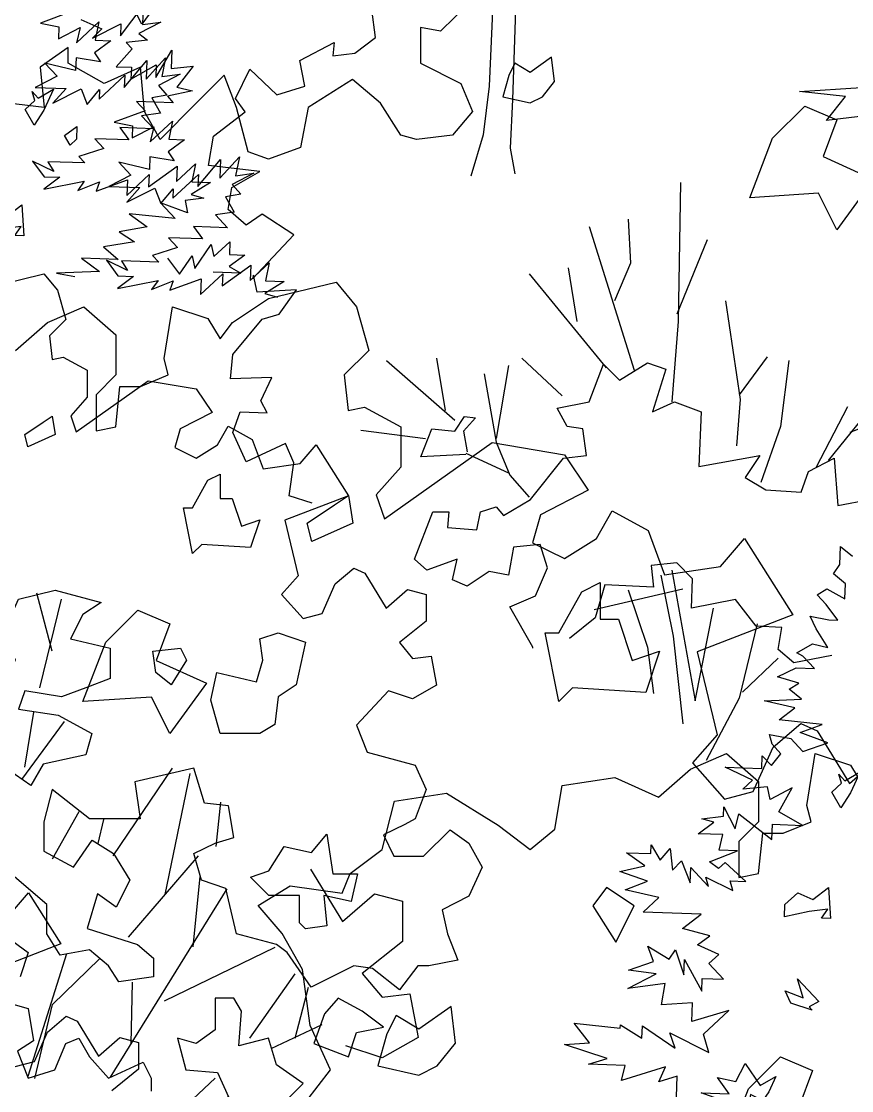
# Model space of a CAD drawing. Header units: inches. Extents: x -11 to 128, y 7 to 56.
# Drawn here: x 35.849 to 36.1714, y 22.5708 to 22.986 of the extents above; entities that cross this region are included whole.
import ezdxf

# ---------------------------------------------------------------- set-up
doc = ezdxf.new("R2010")
doc.units = ezdxf.units.IN
doc.header["$MEASUREMENT"] = 0
doc.layers.add('CAY', color=94, linetype='Continuous')
doc.layers.add('CAY-3', color=61, linetype='Continuous')
picture_1 = doc.add_image_def('image1.jpg', size_in_pixel=(1680, 1093))

# ---------------------------------------------------------------- blocks, each defined once
blk = doc.blocks.new('A$C76451831')
at = {"layer": 'CAY'}
for p, q in [((2536.2, 1891.38), (2555.69, 1917.44)), ((2555.69, 1917.44), (2555.12, 1901.14)), ((2501.81, 1905.72), (2520.1, 1897.38)), ((2512.12, 1889.5), (2536.57, 1901.79)), ((2520.1, 1897.38), (2512.12, 1889.5)), ((2536.57, 1901.79), (2536.2, 1891.38)), ((2571.06, 1903.31), (2552.14, 1893.54)), ((2555.12, 1901.14), (2571.06, 1903.31)), ((2559.64, 1887.84), (2540.99, 1885.77)), ((2552.14, 1893.54), (2559.64, 1887.84)), ((2546.23, 1880.15), (2532.55, 1864.76)), ((2540.99, 1885.77), (2546.23, 1880.15)), ((2566.67, 1855.41), (2580.63, 1878.94)), ((2580.63, 1878.94), (2580.08, 1863.1)), ((2532.55, 1864.76), (2545.68, 1864.3)), ((2545.31, 1853.88), (2567.05, 1866.27)), ((2545.68, 1864.3), (2545.31, 1853.88)), ((2567.05, 1866.27), (2566.67, 1855.41)), ((2580.08, 1863.1), (2599.18, 1865.15)), ((2599.18, 1865.15), (2584.95, 1847.06)), ((2598.44, 1843.87), (2576.97, 1839.18)), ((2584.95, 1847.06), (2598.44, 1843.87)), ((2581.76, 1833.57), (2550.08, 1834.68)), ((2550.08, 1834.68), (2557.51, 1826.71)), ((2576.97, 1839.18), (2581.76, 1833.57)), ((2557.51, 1826.71), (2530.88, 1816.76)), ((2530.88, 1816.76), (2546.62, 1813.49)), ((2546.62, 1813.49), (2546.26, 1803.08)), ((2562.01, 1799.81), (2581.21, 1817.72)), ((2581.21, 1817.72), (2577.94, 1801.97)), ((2546.26, 1803.08), (2565.18, 1812.84)), ((2565.18, 1812.84), (2562.01, 1799.81)), ((2591.52, 1801.5), (2577.56, 1791.1)), ((2577.94, 1801.97), (2591.52, 1801.5)), ((2561.55, 1786.68), (2561.17, 1775.81)), ((2582.72, 1783.22), (2561.55, 1786.68)), ((2577.56, 1791.1), (2582.72, 1783.22)), ((2622.08, 1768.24), (2639.04, 1786.69)), ((2639.04, 1786.69), (2635.75, 1770.49)), ((2561.17, 1775.81), (2534.65, 1782.18)), ((2534.65, 1782.18), (2545.14, 1770.93)), ((2603.25, 1761.19), (2622.65, 1784.54)), ((2622.65, 1784.54), (2622.08, 1768.24)), ((2545.14, 1770.93), (2526.22, 1761.16)), ((2581.6, 1751.07), (2603.62, 1771.61)), ((2603.62, 1771.61), (2603.25, 1761.19)), ((2651.69, 1772.65), (2632.77, 1762.88)), ((2635.75, 1770.49), (2651.69, 1772.65)), ((2526.22, 1761.16), (2552.92, 1760.23)), ((2552.92, 1760.23), (2541.6, 1747.48)), ((2541.6, 1747.48), (2566.05, 1759.77)), ((2566.05, 1759.77), (2571.02, 1746.45)), ((2571.02, 1746.45), (2581.89, 1759.22)), ((2581.89, 1759.22), (2581.6, 1751.07)), ((2632.77, 1762.88), (2640.18, 1754.46)), ((2640.18, 1754.46), (2626.96, 1752.21)), ((2626.96, 1752.21), (2634.64, 1738.79)), ((2634.64, 1738.79), (2618.26, 1736.64)), ((2618.26, 1736.64), (2628.74, 1725.4)), ((2628.74, 1725.4), (2599.32, 1726.42)), ((2599.32, 1726.42), (2607.1, 1715.73)), ((2577.68, 1716.75), (2585.55, 1708.32)), ((2607.1, 1715.73), (2577.68, 1716.75)), ((2585.55, 1708.32), (2564.01, 1701.36)), ((2523.99, 1697.32), (2533.94, 1683.83)), ((2542.26, 1688.52), (2523.99, 1697.32)), ((2569.25, 1695.74), (2537.11, 1696.86)), ((2537.11, 1696.86), (2542.26, 1688.52)), ((2564.01, 1701.36), (2569.25, 1695.74)), ((2624.27, 1675.23), (2648.9, 1692.96)), ((2648.45, 1679.83), (2664.84, 1695.12)), ((2648.9, 1692.96), (2648.45, 1679.83)), ((2664.84, 1695.12), (2661.57, 1679.37)), ((2533.94, 1683.83), (2547.52, 1683.35)), ((2605.43, 1667.73), (2624.63, 1685.65)), ((2624.63, 1685.65), (2624.27, 1675.23)), ((2547.52, 1683.35), (2533.56, 1672.96)), ((2533.56, 1672.96), (2568.69, 1679.89)), ((2568.69, 1679.89), (2562.98, 1671.93)), ((2562.98, 1671.93), (2581.82, 1679.44)), ((2578.82, 1671.38), (2605.9, 1681.31)), ((2581.82, 1679.44), (2578.82, 1671.38)), ((2605.9, 1681.31), (2605.43, 1667.73)), ((2677.86, 1678.8), (2661.19, 1668.5)), ((2661.57, 1679.37), (2677.86, 1678.8)), ((2664.25, 1664.12), (2722.62, 1678.28)), ((2722.62, 1678.28), (2740.31, 1657.04)), ((2661.19, 1668.5), (2671.96, 1665.41)), ((2473.21, 1643.47), (2504.46, 1657.04)), ((2504.46, 1657.04), (2532.18, 1632.86)), ((2574.04, 1612.21), (2581.11, 1657.04)), ((2581.11, 1657.04), (2611.77, 1647.01)), ((2633, 1643.47), (2664.25, 1664.12)), ((2740.31, 1657.04), (2750.93, 1619.29)), ((2611.77, 1647.01), (2622.39, 1629.32)), ((2445.5, 1619.29), (2473.21, 1643.47)), ((2622.39, 1629.32), (2633, 1643.47)), ((2532.18, 1632.86), (2532.18, 1598.05)), ((2750.93, 1619.29), (2729.7, 1598.05)), ((2577.58, 1598.05), (2574.04, 1612.21)), ((2532.18, 1598.05), (2515.08, 1580.95)), ((2553.4, 1588.03), (2577.58, 1598.05)), ((2729.7, 1598.05), (2733.24, 1567.38)), ((2532.18, 1553.22), (2535.71, 1588.03)), ((2535.71, 1588.03), (2553.4, 1588.03)), ((2515.08, 1580.95), (2515.08, 1549.69)), ((2733.24, 1567.38), (2747.39, 1570.33)), ((2747.39, 1570.33), (2778.64, 1553.22)), ((2515.08, 1549.69), (2532.18, 1553.22)), ((2778.64, 1553.22), (2778.64, 1518.42)), ((2764.49, 1473.59), (2857.65, 1539.66)), ((2857.65, 1539.66), (2920.15, 1529.04)), ((2920.15, 1529.04), (2940.78, 1498.37)), ((2778.64, 1518.42), (2757.41, 1494.24)), ((4744.95, 1524.78), (4718.32, 1514.83)), ((4718.32, 1514.83), (4734.07, 1511.56)), ((4734.07, 1511.56), (4733.7, 1501.15)), ((4733.7, 1501.15), (4752.62, 1510.91)), ((4749.45, 1497.88), (4768.66, 1515.79)), ((4752.62, 1510.91), (4749.45, 1497.88)), ((4768.66, 1515.79), (4765.39, 1500.04)), ((4778.96, 1499.57), (4765.01, 1489.17)), ((4765.39, 1500.04), (4778.96, 1499.57)), ((2757.41, 1494.24), (2764.49, 1473.59)), ((2940.78, 1498.37), (2899.51, 1477.13)), ((2947.86, 1456.49), (2961.42, 1480.67)), ((2961.42, 1480.67), (2992.67, 1463.57)), ((4722.1, 1480.24), (4732.58, 1469)), ((4748.61, 1473.88), (4722.1, 1480.24)), ((4748.99, 1484.74), (4748.61, 1473.88)), ((4770.17, 1481.29), (4748.99, 1484.74)), ((4765.01, 1489.17), (4770.17, 1481.29)), ((4790.7, 1459.26), (4810.09, 1482.61)), ((4809.52, 1466.31), (4826.48, 1484.76)), ((4810.09, 1482.61), (4809.52, 1466.31)), ((4826.48, 1484.76), (4823.2, 1468.55)), ((2899.51, 1477.13), (2892.43, 1452.95)), ((2992.67, 1463.57), (3006.82, 1425.22)), ((4732.58, 1469), (4713.66, 1459.23)), ((4769.05, 1449.14), (4791.06, 1469.68)), ((4791.06, 1469.68), (4790.7, 1459.26)), ((4839.13, 1470.72), (4820.21, 1460.95)), ((4823.2, 1468.55), (4839.13, 1470.72)), ((2892.43, 1452.95), (2920.15, 1439.38)), ((2920.15, 1439.38), (2947.86, 1456.49)), ((3055.17, 1432.3), (3075.81, 1456.49)), ((3075.81, 1456.49), (3117.67, 1390.42)), ((4713.66, 1459.23), (4740.37, 1458.3)), ((4740.37, 1458.3), (4729.04, 1445.55)), ((4729.04, 1445.55), (4753.49, 1457.84)), ((4753.49, 1457.84), (4758.46, 1444.52)), ((4758.46, 1444.52), (4769.33, 1457.29)), ((4769.33, 1457.29), (4769.05, 1449.14)), ((4827.62, 1452.53), (4814.4, 1450.27)), ((4820.21, 1460.95), (4827.62, 1452.53)), ((4814.4, 1450.27), (4822.09, 1436.86)), ((4822.09, 1436.86), (4805.7, 1434.71)), ((4805.7, 1434.71), (4816.18, 1423.46)), ((3006.82, 1425.22), (3055.17, 1432.3)), ((4786.77, 1424.49), (4794.55, 1413.79)), ((4816.18, 1423.46), (4786.77, 1424.49)), ((4772.99, 1406.39), (4751.45, 1399.43)), ((4794.55, 1413.79), (4765.13, 1414.82)), ((4765.13, 1414.82), (4772.99, 1406.39)), ((4751.45, 1399.43), (4756.69, 1393.81)), ((3117.67, 1390.42), (3035.12, 1358.57)), ((4711.43, 1395.39), (4721.38, 1381.9)), ((4729.7, 1386.59), (4711.43, 1395.39)), ((4724.56, 1394.93), (4729.7, 1386.59)), ((4756.69, 1393.81), (4724.56, 1394.93)), ((4811.71, 1373.3), (4836.35, 1391.03)), ((4835.89, 1377.9), (4852.29, 1393.19)), ((4836.35, 1391.03), (4835.89, 1377.9)), ((4852.29, 1393.19), (4849.02, 1377.44)), ((4734.96, 1381.42), (4721, 1371.03)), ((4721.38, 1381.9), (4734.96, 1381.42)), ((4766.26, 1369.45), (4793.35, 1379.38)), ((4792.87, 1365.8), (4812.08, 1383.71)), ((4793.35, 1379.38), (4792.87, 1365.8)), ((4812.08, 1383.71), (4811.71, 1373.3)), ((4721, 1371.03), (4756.14, 1377.96)), ((4756.14, 1377.96), (4750.42, 1370)), ((4750.42, 1370), (4769.26, 1377.5)), ((4769.26, 1377.5), (4766.26, 1369.45)), ((4865.31, 1376.87), (4848.64, 1366.57)), ((4849.02, 1377.44), (4865.31, 1376.87)), ((4859.4, 1363.48), (4843.47, 1361.31)), ((4843.47, 1361.31), (4845.37, 1350.82)), ((4848.64, 1366.57), (4859.4, 1363.48)), ((3035.12, 1358.57), (3052.22, 1286.61)), ((4822.1, 1359.34), (4834.77, 1345.75)), ((4845.37, 1350.82), (4822.1, 1359.34)), ((4834.77, 1345.75), (4795.03, 1349.86)), ((4795.03, 1349.86), (4810.5, 1338.44)), ((4810.5, 1338.44), (4786.33, 1334.29)), ((4786.33, 1334.29), (4799.63, 1325.67)), ((4799.63, 1325.67), (4772.73, 1321.17)), ((4851.84, 1302.54), (4865.71, 1323.36)), ((4865.71, 1323.36), (4868.06, 1312.85)), ((4868.06, 1312.85), (4882.1, 1325.51)), ((4882.1, 1325.51), (4881.72, 1314.64)), ((4772.73, 1321.17), (4785.5, 1310.3)), ((4894.84, 1314.18), (4881.35, 1304.23)), ((4881.72, 1314.64), (4894.84, 1314.18)), ((4753.81, 1311.4), (4769.28, 1299.98)), ((4785.5, 1310.3), (4753.81, 1311.4)), ((4828.14, 1311.53), (4838.52, 1297.56)), ((4838.52, 1297.56), (4849.5, 1313.5)), ((4849.5, 1313.5), (4851.84, 1302.54)), ((4682.3, 1288.37), (4721.22, 1297.81)), ((4721.22, 1297.81), (4733.01, 1283.65)), ((4769.28, 1299.98), (4732.07, 1298.56)), ((4732.07, 1298.56), (4747.83, 1295.74)), ((4891.57, 1298.43), (4867.58, 1299.27)), ((4881.35, 1304.23), (4891.57, 1298.43)), ((3052.22, 1286.61), (3031, 1262.42)), ((4733.01, 1283.65), (4740.09, 1258.48)), ((4740.09, 1258.48), (4725.93, 1244.33)), ((4725.93, 1244.33), (4728.29, 1223.88)), ((4728.29, 1223.88), (4737.73, 1225.84)), ((4737.73, 1225.84), (4758.56, 1214.44)), ((4758.56, 1214.44), (4758.56, 1191.24)), ((5192.62, 1187.04), (5205.28, 1219.73)), ((5205.28, 1219.73), (5218.99, 1206.02)), ((5218.99, 1206.02), (5243.25, 1220.79)), ((5243.25, 1220.79), (5259.07, 1215.51)), ((5259.07, 1215.51), (5247.46, 1178.6)), ((4749.13, 1161.35), (4811.23, 1205.4)), ((4811.23, 1205.4), (4852.9, 1198.32)), ((4852.9, 1198.32), (4866.66, 1177.87)), ((4758.56, 1191.24), (4744.41, 1175.12)), ((5165.2, 1181.76), (5192.62, 1187.04)), ((5247.46, 1178.6), (5266.45, 1187.04)), ((5266.45, 1187.04), (5289.65, 1178.6)), ((4744.41, 1175.12), (4749.13, 1161.35)), ((4866.66, 1177.87), (4839.14, 1163.71)), ((5173.64, 1165.94), (5165.2, 1181.76)), ((5289.65, 1178.6), (5287.54, 1131.14)), ((4871.37, 1149.95), (4880.42, 1166.07)), ((4880.42, 1166.07), (4901.25, 1154.67)), ((5187.35, 1163.83), (5173.64, 1165.94)), ((4839.14, 1163.71), (4834.43, 1147.59)), ((5190.51, 1140.63), (5187.35, 1163.83)), ((4834.43, 1147.59), (4852.9, 1138.54)), ((4852.9, 1138.54), (4871.37, 1149.95)), ((4901.25, 1154.67), (4910.68, 1129.11)), ((4942.92, 1133.83), (4956.67, 1149.95)), ((4956.67, 1149.95), (4984.58, 1105.9)), ((5142, 1102.66), (5170.47, 1138.52)), ((5170.47, 1138.52), (5190.51, 1140.63)), ((5287.54, 1131.14), (5340.28, 1140.63)), ((5340.28, 1140.63), (5327.62, 1121.65)), ((5382.46, 1126.92), (5404.61, 1138.52)), ((5404.61, 1138.52), (5407.78, 1097.39)), ((4910.68, 1129.11), (4942.92, 1133.83)), ((5327.62, 1121.65), (5345.55, 1111.1)), ((5376.14, 1108.99), (5382.46, 1126.92)), ((5345.55, 1111.1), (5376.14, 1108.99)), ((4984.58, 1105.9), (4929.55, 1084.67)), ((5118.79, 1088.95), (5142, 1102.66)), ((5407.78, 1097.39), (5435.2, 1102.66)), ((5057.62, 1092.12), (5071.33, 1092.12)), ((5071.33, 1092.12), (5070.28, 1078.4)), ((5095.59, 1076.3), (5098.75, 1092.12)), ((5098.75, 1092.12), (5112.46, 1096.33)), ((5112.46, 1096.33), (5118.79, 1088.95)), ((4929.55, 1084.67), (4940.95, 1036.69)), ((5070.28, 1078.4), (5095.59, 1076.3)), ((5409.47, 1046.31), (5410.02, 1062.16)), ((5410.02, 1062.16), (5420.6, 1053.63)), ((5268.56, 1047.82), (5246.41, 1045.71)), ((5246.41, 1045.71), (5248.52, 1026.72)), ((5282.27, 1034.11), (5268.56, 1047.82)), ((5404.2, 1038.34), (5409.47, 1046.31)), ((4940.95, 1036.69), (4926.8, 1020.57)), ((4973.18, 1029.62), (4989.3, 1043.38)), ((4989.3, 1043.38), (4998.73, 1039.05)), ((4998.73, 1039.05), (5017.21, 1008.77)), ((5414.33, 1029.82), (5404.2, 1038.34)), ((4961.78, 1004.06), (4973.18, 1029.62)), ((5206.33, 1028.83), (5197.89, 1000.36)), ((5248.52, 1026.72), (5206.33, 1028.83)), ((5281.21, 1008.8), (5282.27, 1034.11)), ((5413.87, 1016.69), (5414.33, 1029.82)), ((4728.34, 971.46), (4715.14, 1021.63)), ((4926.8, 1020.57), (4945.27, 999.73)), ((5017.21, 1008.77), (5035.68, 1024.9)), ((5035.68, 1024.9), (5051.8, 1020.57)), ((5051.8, 1020.57), (5051.8, 997.37)), ((5273.84, 1025.02), (5197.19, 1007.32)), ((5389.98, 1020.25), (5398.31, 1025.4)), ((5397.84, 1011.81), (5389.98, 1020.25)), ((5398.31, 1025.4), (5413.87, 1016.69)), ((4717.78, 939.77), (4736.26, 1016.34)), ((5319.18, 1016.18), (5281.21, 1008.8)), ((5337.11, 992.97), (5319.18, 1016.18)), ((5407.79, 998.32), (5397.84, 1011.81)), ((4945.27, 999.73), (4961.78, 1004.06)), ((5197.89, 1000.36), (5175.75, 982.43)), ((5388.95, 990.82), (5383.9, 1001.87)), ((5383.9, 1001.87), (5400.1, 998.59)), ((5051.8, 997.37), (5028.61, 978.89)), ((5359.26, 991.92), (5337.11, 992.97)), ((5356.1, 972.94), (5359.26, 991.92)), ((5399.26, 974.59), (5388.95, 990.82)), ((5400.1, 998.59), (5407.79, 998.32)), ((5028.61, 978.89), (5040.01, 965.12)), ((5369.81, 961.33), (5356.1, 972.94)), ((5372.37, 970.09), (5385.78, 977.78)), ((5385.78, 977.78), (5399.26, 974.59)), ((5040.01, 965.12), (5056.12, 967.09)), ((5056.12, 967.09), (5060.84, 941.92)), ((5402.5, 967.66), (5369.81, 961.33)), ((5377.7, 967.18), (5372.37, 970.09)), ((5387.75, 956.41), (5377.7, 967.18)), ((5355.78, 949.36), (5371.91, 956.96)), ((5371.91, 956.96), (5387.75, 956.41)), ((5374.16, 943.73), (5355.78, 949.36)), ((5365.83, 938.58), (5374.16, 943.73)), ((5019.17, 937.2), (4991.66, 907.32)), ((5040.01, 930.13), (5019.17, 937.2)), ((5060.84, 941.92), (5040.01, 930.13)), ((5376.41, 930.06), (5365.83, 938.58)), ((5344.18, 928.46), (5376.41, 930.06)), ((5370.71, 922.55), (5344.18, 928.46)), ((4704.59, 871.13), (4712.5, 918.65)), ((5357.2, 912.14), (5370.71, 922.55)), ((4701.95, 860.56), (4738.9, 910.73)), ((4991.66, 907.32), (5000.7, 884.12)), ((5394.22, 908.13), (5357.2, 912.14)), ((5375.39, 901.08), (5394.22, 908.13)), ((5351.03, 891.05), (5348.6, 899.29)), ((5348.6, 899.29), (5367.06, 895.93)), ((5399.1, 892.09), (5375.39, 901.08)), ((5358.44, 882.63), (5351.03, 891.05)), ((5367.06, 895.93), (5377.54, 884.68)), ((5377.54, 884.68), (5399.1, 892.09)), ((5000.7, 884.12), (5042.37, 872.71)), ((5342.14, 870.05), (5342.52, 880.92)), ((5342.52, 880.92), (5350.38, 872.48)), ((5350.38, 872.48), (5358.44, 882.63)), ((4780.97, 794.46), (4832.46, 870.35)), ((4850.93, 870.35), (4799.83, 858.56)), ((4859.98, 840.07), (4850.93, 870.35)), ((5042.37, 872.71), (5051.8, 851.87)), ((5310.45, 871.16), (5342.14, 870.05)), ((5334.08, 859.91), (5310.45, 871.16)), ((4826.17, 761.03), (4847.79, 865.63)), ((4728.29, 851.87), (4721.22, 823.95)), ((4760.53, 826.31), (4728.29, 851.87)), ((4799.83, 858.56), (4804.55, 826.31)), ((5051.8, 851.87), (5042.37, 826.31)), ((5325.65, 852.04), (5334.08, 859.91)), ((5347.01, 854.01), (5325.65, 852.04)), ((5349.35, 843.05), (5347.01, 854.01)), ((5368.29, 853.27), (5349.35, 843.05)), ((5356.68, 832.37), (5368.29, 853.27)), ((4728.57, 791.89), (4751.65, 832.78)), ((4880.81, 837.71), (4859.98, 840.07)), ((4870.15, 802.52), (4874.13, 840.86)), ((4885.53, 810.19), (4880.81, 837.71)), ((5308.97, 828.6), (5309.25, 836.75)), ((5309.25, 836.75), (5319.01, 817.82)), ((4721.22, 823.95), (4721.22, 798.39)), ((4804.55, 826.31), (4760.53, 826.31)), ((4768.04, 805.06), (4772.95, 825.91)), ((5042.37, 826.31), (5033.32, 821.59)), ((5287.14, 813.49), (5300.63, 823.45)), ((5290.32, 826.53), (5308.97, 828.6)), ((5300.63, 823.45), (5290.32, 826.53)), ((5319.01, 817.82), (5322.19, 830.85)), ((5322.19, 830.85), (5350.86, 808.55)), ((5377.57, 820.76), (5356.68, 832.37)), ((5033.32, 821.59), (5014.85, 812.55)), ((5049.44, 794.06), (5072.63, 816.87)), ((5072.63, 816.87), (5088.75, 805.47)), ((5350.86, 808.55), (5351.32, 821.68)), ((5351.32, 821.68), (5377.57, 820.76)), ((4746.77, 784.63), (4762.88, 807.83)), ((4762.88, 807.83), (4781.36, 796.42)), ((4850.93, 796.42), (4869.41, 805.47)), ((4869.41, 805.47), (4885.53, 810.19)), ((5014.85, 812.55), (5023.89, 794.06)), ((5088.75, 805.47), (5100.15, 784.63)), ((5308.42, 812.75), (5287.14, 813.49)), ((5305.23, 799.26), (5308.42, 812.75)), ((4721.22, 798.39), (4746.77, 784.63)), ((4781.36, 796.42), (4795.51, 773.22)), ((4857.62, 773.22), (4850.93, 796.42)), ((5240.86, 785.64), (5224.94, 797.08)), ((5224.94, 797.08), (5246.21, 796.33)), ((5246.21, 796.33), (5246.48, 804.03)), ((5246.48, 804.03), (5254.17, 790.62)), ((5254.17, 790.62), (5262.68, 800.75)), ((5262.68, 800.75), (5264.75, 782.09)), ((5296.71, 789.13), (5321.07, 798.71)), ((5321.07, 798.71), (5305.23, 799.26)), ((4794.33, 724.07), (4854.87, 794.46)), ((5023.89, 794.06), (5049.44, 794.06)), ((5264.75, 782.09), (5272.73, 789.97)), ((5272.73, 789.97), (5280.23, 771.12)), ((5304.67, 783.41), (5296.71, 789.13)), ((5310.29, 788.66), (5304.67, 783.41)), ((5328.3, 772.16), (5310.29, 788.66)), ((4723.58, 752.38), (4693.7, 777.94)), ((4951.7, 782.9), (4979.41, 737.48)), ((5100.15, 784.63), (5088.75, 759.46)), ((5219.39, 780.95), (5240.86, 785.64)), ((5243.11, 772.42), (5219.39, 780.95)), ((5280.23, 771.12), (5280.68, 784.25)), ((5280.68, 784.25), (5295.97, 767.85)), ((4795.51, 773.22), (4783.72, 750.02)), ((4850.15, 715.81), (4856.44, 776.45)), ((4878.45, 766.14), (4857.62, 773.22)), ((5223.82, 764.93), (5243.11, 772.42)), ((5295.97, 767.85), (5293.54, 776.09)), ((5293.54, 776.09), (5317.15, 764.39)), ((5314.72, 772.64), (5328.3, 772.16)), ((5317.15, 764.39), (5314.72, 772.64)), ((4767.6, 761.42), (4758.56, 731.54)), ((4783.72, 750.02), (4767.6, 761.42)), ((4778.74, 602.87), (4879.63, 765.75)), ((4887.88, 726.82), (4878.45, 766.14)), ((4979.41, 737.48), (5007.12, 761.66)), ((5007.12, 761.66), (5031.3, 755.18)), ((5088.75, 759.46), (5065.56, 747.66)), ((5253.05, 758.47), (5223.82, 764.93)), ((4723.58, 726.82), (4723.58, 752.38)), ((5031.3, 755.18), (5031.3, 720.37)), ((5239.46, 745.8), (5253.05, 758.47)), ((5065.56, 747.66), (5070.27, 726.82)), ((5289.7, 744.04), (5239.46, 745.8)), ((5273.4, 731.46), (5289.7, 744.04)), ((4758.56, 731.54), (4802.19, 717.77)), ((5297.2, 725.19), (5273.4, 731.46)), ((4735.37, 708.34), (4723.58, 726.82)), ((4922.48, 717.77), (4887.88, 726.82)), ((5070.27, 726.82), (5079.31, 704.01)), ((5286.51, 717.41), (5297.2, 725.19)), ((4760.53, 713.06), (4735.37, 708.34)), ((4777.04, 699.29), (4760.53, 713.06)), ((4802.19, 717.77), (4815.95, 705.98)), ((4825.38, 669.01), (4921.3, 715.42)), ((4931.52, 710.7), (4922.48, 717.77)), ((5031.3, 720.37), (4996.51, 692.65)), ((5248.39, 702.87), (5243.42, 716.19)), ((5243.42, 716.19), (5262.06, 705.11)), ((5262.06, 705.11), (5267.32, 713.09)), ((5267.32, 713.09), (5274.73, 691.52)), ((5304.79, 709.06), (5286.51, 717.41)), ((4707.63, 603.7), (4740.87, 709.91)), ((4728.69, 665.87), (4769.17, 705.19)), ((4815.95, 705.98), (4815.95, 689.85)), ((4952.35, 680.81), (4931.52, 710.7)), ((5079.31, 704.01), (5054.16, 699.29)), ((5274.73, 691.52), (5275.19, 704.66)), ((5275.19, 704.66), (5290.09, 677.39)), ((5296.36, 701.2), (5304.79, 709.06)), ((4786.08, 685.53), (4777.04, 699.29)), ((4989.3, 699.29), (4952.35, 680.81)), ((5005.42, 696.93), (4989.3, 699.29)), ((5028.61, 678.45), (5005.42, 696.93)), ((5044.72, 699.29), (5028.61, 678.45)), ((5054.16, 699.29), (5044.72, 699.29)), ((5226.83, 695.46), (5248.39, 702.87)), ((5250.74, 692.36), (5226.83, 695.46)), ((5309.03, 687.61), (5296.36, 701.2)), ((4815.95, 689.85), (4786.08, 685.53)), ((4796.69, 631.65), (4797.87, 685.14)), ((4899.28, 636.77), (4938.59, 692.21)), ((4996.51, 692.65), (5013.61, 672.01)), ((5226.28, 679.62), (5250.74, 692.36)), ((5290.09, 677.39), (5290.47, 688.25)), ((5290.47, 688.25), (5309.03, 687.61)), ((4938.59, 636.77), (4949.99, 680.81)), ((5258.6, 683.93), (5226.28, 679.62)), ((5255.24, 665.46), (5258.6, 683.93)), ((5013.61, 672.01), (5037.78, 674.95)), ((5037.78, 674.95), (5044.86, 637.2)), ((5282.04, 667.24), (5255.24, 665.46)), ((5281.47, 650.94), (5282.04, 667.24)), ((4713.36, 601.77), (4728.69, 665.87)), ((5313.53, 660.7), (5281.47, 650.94)), ((5291.51, 640.16), (5313.53, 660.7)), ((4917.76, 627.72), (4961.78, 648.56)), ((5179.91, 649.5), (5219.64, 645.39)), ((5192.92, 632.73), (5179.91, 649.5)), ((5219.64, 645.39), (5219.74, 648.11)), ((5219.74, 648.11), (5238.37, 636.58)), ((5238.37, 636.58), (5238.75, 647.45)), ((5238.75, 647.45), (5267.07, 627.87)), ((5262.55, 641.18), (5296.39, 624.13)), ((5267.07, 627.87), (5262.55, 641.18)), ((5296.39, 624.13), (5291.51, 640.16)), ((5013.61, 619.51), (4982.36, 630.13)), ((5044.86, 637.2), (5013.61, 619.51)), ((5171.57, 631.21), (5192.92, 632.73)), ((5208.3, 619.04), (5171.57, 631.21)), ((5192.27, 614.16), (5208.3, 619.04)), ((5223.95, 613.06), (5192.27, 614.16)), ((5220.78, 600.02), (5223.95, 613.06)), ((5258.8, 611.84), (5220.78, 600.02)), ((5252.91, 598.9), (5258.8, 611.84)), ((4834.43, 569.52), (4869.41, 602.16)), ((5268.94, 603.78), (5252.91, 598.9)), ((5268.01, 577.07), (5268.94, 603.78))]:
    blk.add_line(p, q, dxfattribs=at)
for points in [[(2453.77, 1827.61), (2462.2, 1835.48), (2459.75, 1843.27), (2464.99, 1837.65), (2478.4, 1845.34), (2470.06, 1827.05), (2461.46, 1814.2)], [(2452.67, 1718.4), (2444.98, 1718.67), (2450.24, 1726.64), (2434.31, 1724.48), (2412.84, 1719.79), (2413.22, 1730.66), (2424.45, 1740.69), (2437.38, 1734.8), (2450.89, 1745.21)], [(2721.43, 1485.79), (2733.31, 1493.71), (2737.27, 1469.95), (2701.64, 1454.11), (2697.68, 1469.95)], [(5162.85, 1464.3), (5160.21, 1485.42), (5141.73, 1472.22), (5128.54, 1480.14), (5123.26, 1469.58), (5117.98, 1451.09), (5141.73, 1445.81), (5152.29, 1451.09)], [(5351.45, 1415.29), (5379.17, 1443.01), (5406.88, 1431.13), (5395, 1399.44), (5438.55, 1379.64), (5406.88, 1336.08), (5391.04, 1367.76), (5331.66, 1363.8)], [(2935.21, 1410.54), (2951.05, 1418.46), (2951.05, 1386.78), (2966.88, 1386.78), (2978.76, 1351.13), (3002.51, 1359.06), (2990.64, 1323.41), (2927.29, 1327.37), (2915.42, 1315.49), (2903.54, 1374.9), (2915.42, 1374.9)], [(2523.49, 1366.98), (2551.2, 1394.7), (2578.91, 1382.82), (2567.03, 1351.13), (2610.58, 1331.33), (2578.91, 1287.77), (2563.08, 1319.45), (2503.69, 1315.49)], [(4720.42, 1169.48), (4728.34, 1174.77), (4730.98, 1158.92), (4707.23, 1148.36), (4704.59, 1158.92)], [(4862.94, 1119.32), (4873.5, 1124.6), (4873.5, 1103.48), (4884.06, 1103.48), (4891.97, 1079.71), (4907.81, 1084.99), (4899.89, 1061.23), (4857.66, 1063.87), (4849.75, 1055.95), (4841.83, 1095.55), (4849.75, 1095.55)], [(4709.87, 855.28), (4683.47, 873.77), (4688.75, 889.61), (4680.83, 905.45), (4667.64, 916.01), (4665, 945.06), (4680.83, 950.34), (4696.67, 963.54), (4686.11, 987.3), (4699.31, 1016.34), (4730.98, 1024.27), (4770.57, 1013.7), (4754.73, 1003.14), (4744.18, 982.02), (4778.49, 974.1), (4778.49, 947.7), (4757.37, 939.77), (4736.26, 931.85), (4704.59, 937.13), (4699.31, 921.29), (4733.62, 916.01), (4762.65, 900.17), (4757.37, 881.69), (4720.42, 873.77)], [(4865.58, 929.21), (4870.86, 952.98), (4905.17, 945.06), (4910.45, 963.54), (4907.81, 982.02), (4923.65, 987.3), (4947.4, 979.38), (4939.48, 942.42), (4923.65, 931.85), (4921.01, 908.09), (4907.81, 900.17), (4873.5, 900.17)], [(4818.08, 952.98), (4815.44, 971.46), (4839.19, 974.1), (4844.47, 963.54), (4831.27, 942.42)], [(5402.59, 849.35), (5411.02, 857.22), (5408.57, 865.01), (5413.82, 859.39), (5427.23, 867.08), (5418.88, 848.78), (5410.28, 835.94)], [(4915.73, 781.35), (4928.92, 802.48), (4952.68, 797.2), (4965.87, 813.04), (4971.15, 778.71), (4992.27, 778.71), (4986.99, 754.95), (4963.23, 760.23), (4965.87, 733.83), (4947.4, 731.19), (4942.12, 736.47), (4942.12, 760.23), (4915.73, 760.23), (4899.89, 776.07)], [(5401.49, 740.14), (5393.8, 740.41), (5399.06, 748.38), (5383.13, 746.22), (5361.67, 741.53), (5362.05, 752.4), (5373.27, 762.43), (5386.21, 756.54), (5399.71, 766.95)], [(5385.59, 660.91), (5367.22, 666.99), (5362.15, 677.59), (5377.8, 671.61), (5372.94, 688.09), (5391.29, 668.41), (5382.97, 663.72)], [(4892.21, 659.97), (4885.53, 671.37), (4869.41, 671.37), (4869.41, 643.85), (4852.9, 632.05), (4836.78, 636.77), (4843.86, 609.24), (4871.37, 606.88), (4880.81, 586.04), (4862.33, 574.63), (4862.33, 553.79), (4871.37, 544.36), (4894.57, 532.95), (4906.36, 551.43), (4899.28, 576.6), (4931.52, 583.68), (4945.27, 597.44), (4922.48, 613.57), (4915.4, 636.77), (4889.85, 630.08)], [(4975.54, 671.37), (4963.75, 657.61), (4954.71, 632.05), (4984.58, 620.64), (4991.66, 641.49), (5014.85, 646.2), (4996.37, 659.97)], [(5321.51, 577.92), (5289.74, 589.45), (5313.73, 588.62), (5303.79, 602.56), (5319.54, 599.29), (5327.79, 614.87), (5340.72, 595.83), (5354.13, 603.52), (5348.22, 590.13), (5342.97, 582.61), (5332.29, 587.97), (5329.02, 572.21)]]:
    blk.add_lwpolyline(points, close=True, dxfattribs=at)
for points in [[(2492.57, 1796.79), (2487.87, 1805.12), (2498.57, 1812.9), (2498.19, 1802.04), (2492.57, 1796.79)], [(4953.21, 1099.5), (4933.17, 1105.83), (4937.39, 1134.3), (4930, 1151.18), (4896.25, 1135.36), (4884.65, 1160.67), (4890.98, 1178.6), (4914.18, 1177.55), (4908.91, 1188.09), (4918.4, 1208.13), (4882.54, 1207.08), (4884.65, 1228.17), (4909.96, 1258.76), (4924.73, 1262.97), (4939.5, 1284.07), (4905.75, 1281.96), (4902.58, 1296.72), (4901.53, 1293.56), (4937.39, 1331.53), (4909.96, 1349.46), (4896.25, 1339.97), (4880.43, 1353.68), (4883.6, 1372.66), (4907.85, 1386.37), (4863.56, 1391.65), (4867.78, 1416.96), (4895.2, 1438.05), (4886.76, 1449.65), (4899.42, 1474.97), (4922.62, 1452.82), (4946.88, 1460.2), (4942.66, 1482.35), (4972.19, 1498.17), (4971.14, 1486.57), (4990.12, 1488.68), (5008.05, 1502.39), (5004.89, 1526.65)], [(5271.72, 1376.88), (5269.61, 1256.65), (5264.34, 1187.04)], [(5226.37, 1345.24), (5228.48, 1307.27), (5214.77, 1274.58)], [(5192.62, 1338.91), (5231.64, 1214.46)], [(5294.92, 1327.31), (5268.56, 1262.97)], [(2442.92, 1133.83), (2456.67, 1149.95), (2484.58, 1105.9), (2429.55, 1084.67)], [(2445.27, 999.73), (2461.78, 1004.06), (2473.18, 1029.62), (2489.3, 1043.38), (2498.73, 1039.05), (2517.21, 1008.77), (2535.68, 1024.9), (2551.8, 1020.57), (2551.8, 997.37), (2528.61, 978.89)], [(5140.94, 1297.78), (5207.39, 1216.57)], [(5174.69, 1303.05), (5182.07, 1256.65)], [(5310.75, 1274.58), (5323.4, 1189.15), (5320.24, 1149.07)], [(5017.54, 1222.9), (5076.6, 1171.22)], [(5060.78, 1225.01), (5068.17, 1179.65)], [(5134.61, 1225.01), (5169.42, 1192.31)], [(5346.6, 1226.06), (5322.35, 1193.37)], [(5365.59, 1222.9), (5358.21, 1165.94), (5341.33, 1117.43)], [(1181.7, 196.44), (1128.46, 190.13), (1145.04, 210.86), (1105.31, 214.97), (1158.45, 218.55)], [(5123.01, 1218.68), (5112.46, 1155.4)], [(5101.92, 1211.3), (5112.46, 1152.23), (5124.07, 1123.76), (5140.94, 1104.77)], [(5444.69, 1192.31), (5399.34, 1136.41)], [(5416.21, 1182.82), (5388.79, 1130.08)], [(5086.1, 1141.69), (5047.07, 1139.58), (5056.57, 1163.83), (5076.6, 1161.72), (5085.04, 1174.38), (5094.53, 1173.33), (5083.99, 1161.72), (5087.15, 1143.8)], [(5451.02, 1173.33), (5418.32, 1160.67)], [(4995.39, 1162.78), (5051.29, 1155.4)], [(5086.1, 1142.74), (5123.01, 1125.87)], [(5144.1, 973.99), (5144.1, 975.05), (5124.07, 1009.85), (5146.21, 1019.34), (5156.76, 1043.6), (5150.43, 1063.64), (5127.23, 1061.53), (5123.01, 1037.27), (5106.14, 1040.44), (5087.15, 1027.78), (5074.5, 1033.05), (5078.71, 1050.98), (5052.35, 1041.49), (5041.8, 1050.98), (5057.62, 1092.12)], [(5254.85, 1037.27), (5265.39, 984.54), (5273.83, 908.6)], [(5264.34, 1041.49), (5284.38, 928.64), (5300.2, 1008.8)], [(5226.37, 1024.62), (5243.25, 975.05), (5248.52, 934.97)], [(5338.17, 995.08), (5322.35, 930.75), (5293.87, 876.96)], [(5356.1, 965.55), (5325.51, 936.02)], [(4688.99, 724.46), (4707.46, 710.7), (4700.78, 689.85)], [(4684.27, 669.01), (4707.46, 662.33), (4712.18, 634.41), (4698.42, 625.36), (4707.46, 602.16), (4730.65, 609.24), (4740.09, 632.05), (4751.49, 636.77), (4760.53, 620.64), (4777.04, 602.16), (4806.91, 615.93), (4813.98, 602.16), (4813.98, 590.76)], [(774.66, 655.39), (791.54, 634.3), (850.6, 524.61), (847.43, 444.45), (842.16, 343.2), (836.89, 219.8), (831.61, 177.62), (821.07, 141.76)], [(888.57, 656.44), (872.75, 530.94), (866.42, 466.6), (861.15, 337.93), (856.93, 208.2), (854.82, 166.02), (859.04, 143.87)]]:
    blk.add_lwpolyline(points, dxfattribs=at)
at = {"layer": 'CAY-3'}
for p, q in [((3100.57, 1275.99), (3124.75, 1296.63)), ((3124.75, 1296.63), (3138.9, 1290.15)), ((3138.9, 1290.15), (3166.61, 1244.73)), ((3029.14, 1257), (3060.39, 1270.57)), ((3060.39, 1270.57), (3088.1, 1246.38)), ((3083.47, 1237.65), (3100.57, 1275.99)), ((3129.96, 1225.74), (3137.04, 1270.57)), ((3137.04, 1270.57), (3167.7, 1260.54)), ((3166.61, 1244.73), (3194.32, 1268.91)), ((3031, 1262.42), (3058.71, 1231.16)), ((3167.7, 1260.54), (3178.31, 1242.84)), ((2918.29, 1242.84), (2963.69, 1249.92)), ((2963.69, 1249.92), (3001.43, 1232.82)), ((3001.43, 1232.82), (3029.14, 1257)), ((2911.8, 1205.09), (2918.29, 1242.84)), ((3088.1, 1246.38), (3088.1, 1211.58)), ((2773.24, 1229.28), (2818.05, 1236.36)), ((2818.05, 1236.36), (2862.87, 1208.63)), ((3058.71, 1231.16), (3083.47, 1237.65)), ((2762.63, 1187.4), (2773.24, 1229.28)), ((3133.5, 1211.58), (3129.96, 1225.74)), ((2862.87, 1208.63), (2890.58, 1187.4)), ((2890.58, 1187.4), (2911.8, 1205.09)), ((3088.1, 1211.58), (3071, 1194.47)), ((3109.33, 1201.55), (3133.5, 1211.58)), ((3071, 1194.47), (3071, 1163.21)), ((3088.1, 1166.75), (3091.64, 1201.55)), ((3091.64, 1201.55), (3109.33, 1201.55)), ((2734.92, 1166.75), (2762.63, 1187.4)), ((2727.84, 1149.65), (2734.92, 1166.75)), ((3071, 1163.21), (3088.1, 1166.75)), ((2655.32, 1139.03), (2683.03, 1156.13)), ((2683.03, 1156.13), (2727.84, 1149.65)), ((2675.96, 1114.84), (2655.32, 1139.03)), ((2693.64, 1083.58), (2675.96, 1114.84)), ((2700.13, 1035.21), (2693.64, 1083.58)), ((2717.82, 996.87), (2700.13, 1035.21)), ((2696.59, 969.15), (2717.82, 996.87)), ((819.35, 291.61), (794.59, 267.43)), ((794.59, 267.43), (777.49, 270.38)), ((777.49, 270.38), (777.49, 239.71)), ((472.66, 253.27), (448.48, 236.17)), ((472.66, 239.71), (472.66, 253.27)), ((448.48, 236.17), (452.02, 201.37)), ((503.91, 222.01), (472.66, 239.71)), ((535.16, 236.17), (503.91, 222.01)), ((538.69, 197.83), (535.16, 236.17)), ((777.49, 239.71), (812.28, 222.01)), ((607.68, 229.09), (583.5, 204.9)), ((618.29, 201.37), (607.68, 229.09)), ((718.53, 225.55), (680.2, 201.37)), ((742.7, 204.9), (718.53, 225.55)), ((812.28, 222.01), (822.3, 197.83)), ((452.02, 201.37), (420.77, 204.9)), ((583.5, 204.9), (552.25, 173.64)), ((760.39, 177.18), (742.7, 204.9)), ((552.25, 173.64), (538.69, 197.83)), ((628.32, 163.02), (618.29, 201.37)), ((680.2, 201.37), (673.72, 166.56)), ((822.3, 197.83), (805.2, 177.18)), ((773.95, 173.64), (760.39, 177.18)), ((805.2, 177.18), (773.95, 173.64)), ((673.72, 166.56), (646, 156.54)), ((646, 156.54), (628.32, 163.02))]:
    blk.add_line(p, q, dxfattribs=at)
for points in [[(2980.44, 1138.92), (2956.69, 1154.77), (2944.81, 1138.92), (2964.6, 1107.24)], [(2826.04, 1020.11), (2822.08, 1051.79), (2794.37, 1031.99), (2774.58, 1043.87), (2766.66, 1028.03), (2758.74, 1000.31), (2794.37, 992.38), (2810.21, 1000.31)], [(3079.41, 980.5), (3107.12, 1008.23), (3134.84, 996.34), (3122.96, 964.66), (3166.51, 944.86), (3134.84, 901.29), (3119, 932.98), (3059.62, 929.02)], [(481.06, 352.48), (508.78, 380.21), (536.49, 368.33), (524.61, 336.64), (568.16, 316.84), (536.49, 273.27), (520.65, 304.96), (461.27, 301)]]:
    blk.add_lwpolyline(points, close=True, dxfattribs=at)

msp = doc.modelspace()

# ---------------------------------------------------------------- linework, layer by layer
msp.add_arc((33.915, 30.05035), 7.14061, 251.340801, 300.388716)

# ---------------------------------------------------------------- block references
at = {"layer": 'CAY', "xscale": 0.0004489089019145984, "yscale": 0.0004489089019145984, "zscale": 0.0004489089019145984}
for p in [(35.655, 22.86225), (33.73839, 22.30535), (34.74897, 22.13133)]:
    msp.add_blockref('A$C76451831', p, dxfattribs=at)

# ---------------------------------------------------------------- pictures from other files: only their frames are drawn
image = msp.add_image(picture_1, insert=(12.49661, 7.37723), size_in_units=(74.4025, 48.40591))
image.dxf.flags = 6

doc.saveas('drawing.dxf')
